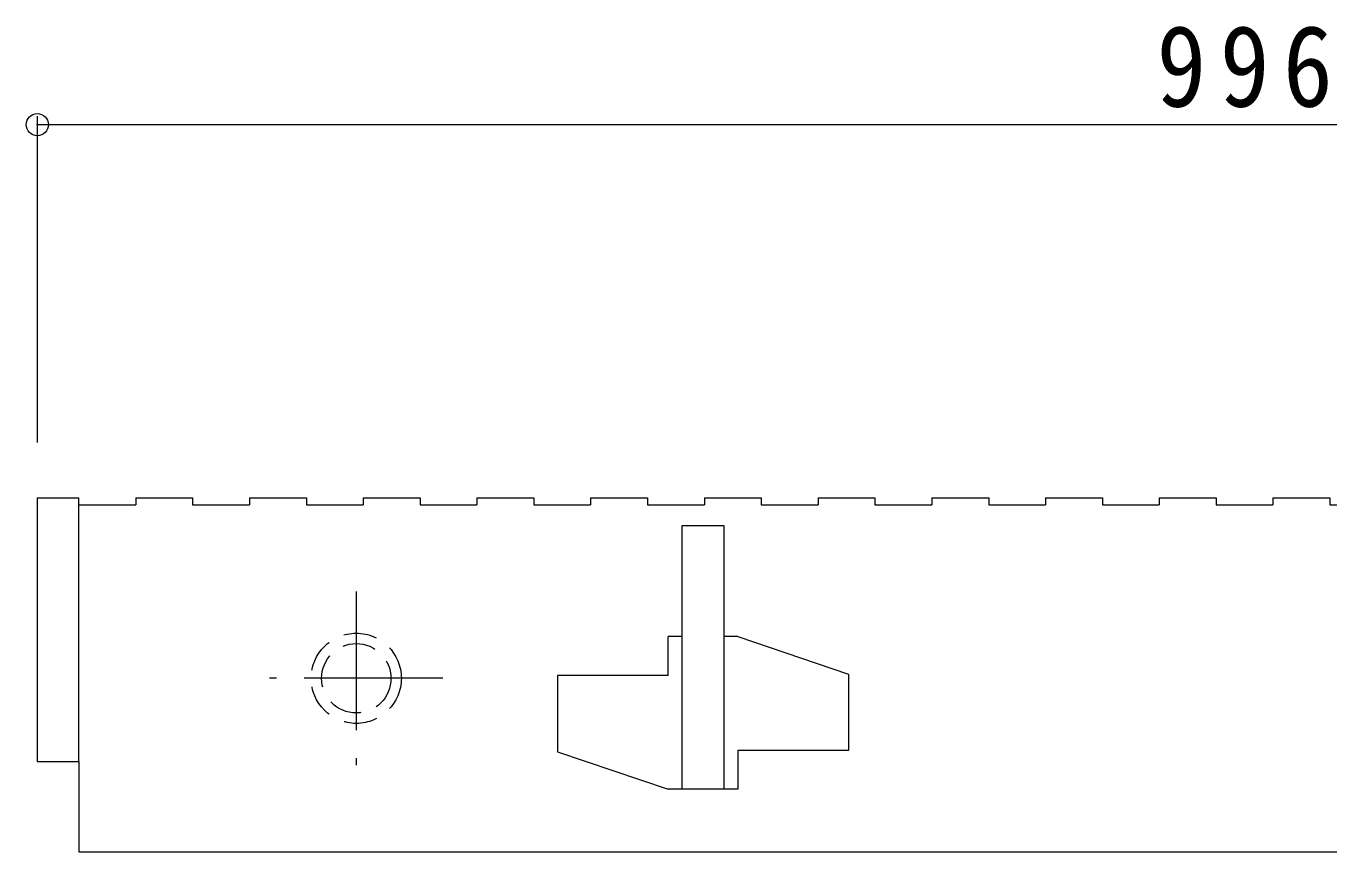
# Model space of a CAD drawing. Units: millimetres on the paper, enlarged 5 times, with parts at other scales. Extents: x -1763 to 1942, y -1329 to 1372.
# Drawn here: x 959.5 to 1195.8, y 46.6 to 195.3 of the extents above; entities that cross this region are included whole.
import ezdxf

# ---------------------------------------------------------------- set-up
doc = ezdxf.new("R2010")
doc.units = ezdxf.units.MM
doc.header["$LTSCALE"] = 5
doc.header["$PDMODE"] = 32
doc.header["$PDSIZE"] = 4
doc.linetypes.add('CHAIN1', pattern=[8, 5, -1, 1, -1])
doc.linetypes.add('DASHED1', pattern=[1.8, 1.2, -0.6])
doc.layers.add('D-2_0218_', color=3, linetype='Continuous', lineweight=9)
doc.layers.add('D-4_0216_', color=7, linetype='Continuous', lineweight=9)
doc.styles.add('ＭＳ ゴシック', font='')
doc.styles.get('ＭＳ ゴシック').set_extended_font_data('MS Gothic')

msp = doc.modelspace()

# ---------------------------------------------------------------- linework, layer by layer
at = {"layer": 'D-2_0218_'}
for p, q in [((961.507, 110.33), (969.007, 110.33)), ((961.507, 110.33), (961.507, 62.83)), ((969.007, 62.83), (969.007, 110.33)), ((969.007, 109.08), (979.257, 109.08)), ((979.257, 110.33), (979.257, 109.08)), ((989.507, 109.08), (999.757, 109.08)), ((999.757, 110.33), (999.757, 109.08)), ((999.757, 110.33), (1010.007, 110.33)), ((1010.007, 110.33), (1010.007, 109.08)), ((1010.007, 109.08), (1020.257, 109.08)), ((1020.257, 110.33), (1020.257, 109.08)), ((1020.257, 110.33), (1030.507, 110.33)), ((1030.507, 110.33), (1030.507, 109.08)), ((1030.507, 109.08), (1040.757, 109.08)), ((1040.757, 110.33), (1040.757, 109.08)), ((1040.757, 110.33), (1051.007, 110.33)), ((1051.007, 110.33), (1051.007, 109.08)), ((1051.007, 109.08), (1061.257, 109.08)), ((1061.257, 110.33), (1061.257, 109.08)), ((1061.257, 110.33), (1071.507, 110.33)), ((1071.507, 110.33), (1071.507, 109.08)), ((1071.507, 109.08), (1081.757, 109.08)), ((1081.757, 110.33), (1081.757, 109.08)), ((1081.757, 110.33), (1092.007, 110.33)), ((1092.007, 110.33), (1092.007, 109.08)), ((1092.007, 109.08), (1102.257, 109.08)), ((1102.257, 110.33), (1102.257, 109.08)), ((1102.257, 110.33), (1112.507, 110.33)), ((1112.507, 110.33), (1112.507, 109.08)), ((1112.507, 109.08), (1122.757, 109.08)), ((1122.757, 110.33), (1122.757, 109.08)), ((1122.757, 110.33), (1133.007, 110.33)), ((1133.007, 110.33), (1133.007, 109.08)), ((1133.007, 109.08), (1143.257, 109.08)), ((1143.257, 110.33), (1143.257, 109.08)), ((1143.257, 110.33), (1153.507, 110.33)), ((1153.507, 110.33), (1153.507, 109.08)), ((1153.507, 109.08), (1163.757, 109.08)), ((1163.757, 110.33), (1163.757, 109.08)), ((1163.757, 110.33), (1174.007, 110.33)), ((1174.007, 110.33), (1174.007, 109.08)), ((1174.007, 109.08), (1184.257, 109.08)), ((1184.257, 110.33), (1184.257, 109.08)), ((1184.257, 110.33), (1194.507, 110.33)), ((1194.507, 110.33), (1194.507, 109.08)), ((1194.507, 109.08), (1195.757, 109.08)), ((1077.757, 57.83), (1077.757, 105.33)), ((1077.757, 105.33), (1085.257, 105.33)), ((1085.257, 105.33), (1085.257, 57.83)), ((1075.257, 78.33), (1075.257, 85.33)), ((1077.757, 85.33), (1075.257, 85.33)), ((1087.757, 85.33), (1085.257, 85.33)), ((1087.757, 64.83), (1087.757, 57.83)), ((1107.757, 64.83), (1087.757, 64.83)), ((1077.757, 57.83), (1075.257, 57.83)), ((1087.757, 57.83), (1077.757, 57.83)), ((969.007, 46.58), (1195.757, 46.58))]:
    msp.add_line(p, q, dxfattribs=at)
at = {"layer": 'D-2_0218_', "linetype": 'CHAIN1'}
for p, q in [((1019.007, 93.455), (1019.007, 62.205)), ((1034.632, 77.83), (1003.382, 77.83))]:
    msp.add_line(p, q, dxfattribs=at)
at = {"layer": 'D-2_0218_'}
for points in [[(979.257, 110.33), (989.507, 110.33), (989.507, 109.08)], [(1087.757, 85.33), (1107.757, 78.58), (1107.757, 64.83)], [(1075.257, 78.33), (1055.257, 78.33), (1055.257, 64.58), (1075.257, 57.83)], [(961.507, 62.83), (969.007, 62.83), (969.007, 46.58)]]:
    msp.add_lwpolyline(points, dxfattribs=at)
at = {"layer": 'D-2_0218_', "linetype": 'DASHED1'}
for radius in [8.125, 6.25]:
    msp.add_circle((1019.007, 77.83), radius, dxfattribs=at)
at = {"layer": 'D-4_0216_'}
for p, q in [((961.507, 179.069), (961.507, 120.33)), ((961.507, 177.569), (1195.757, 177.569))]:
    msp.add_line(p, q, dxfattribs=at)
msp.add_point((961.507, 177.569), dxfattribs=at)

# ---------------------------------------------------------------- texts
at = {"layer": 'D-4_0216_', "color": 2, "insert": (1163.257, 180.569), "char_height": 14.66, "attachment_point": 7, "style": 'ＭＳ ゴシック'}
msp.add_mtext('\\T1.27;\\W0.9;996', dxfattribs=at)

doc.saveas('drawing.dxf')
